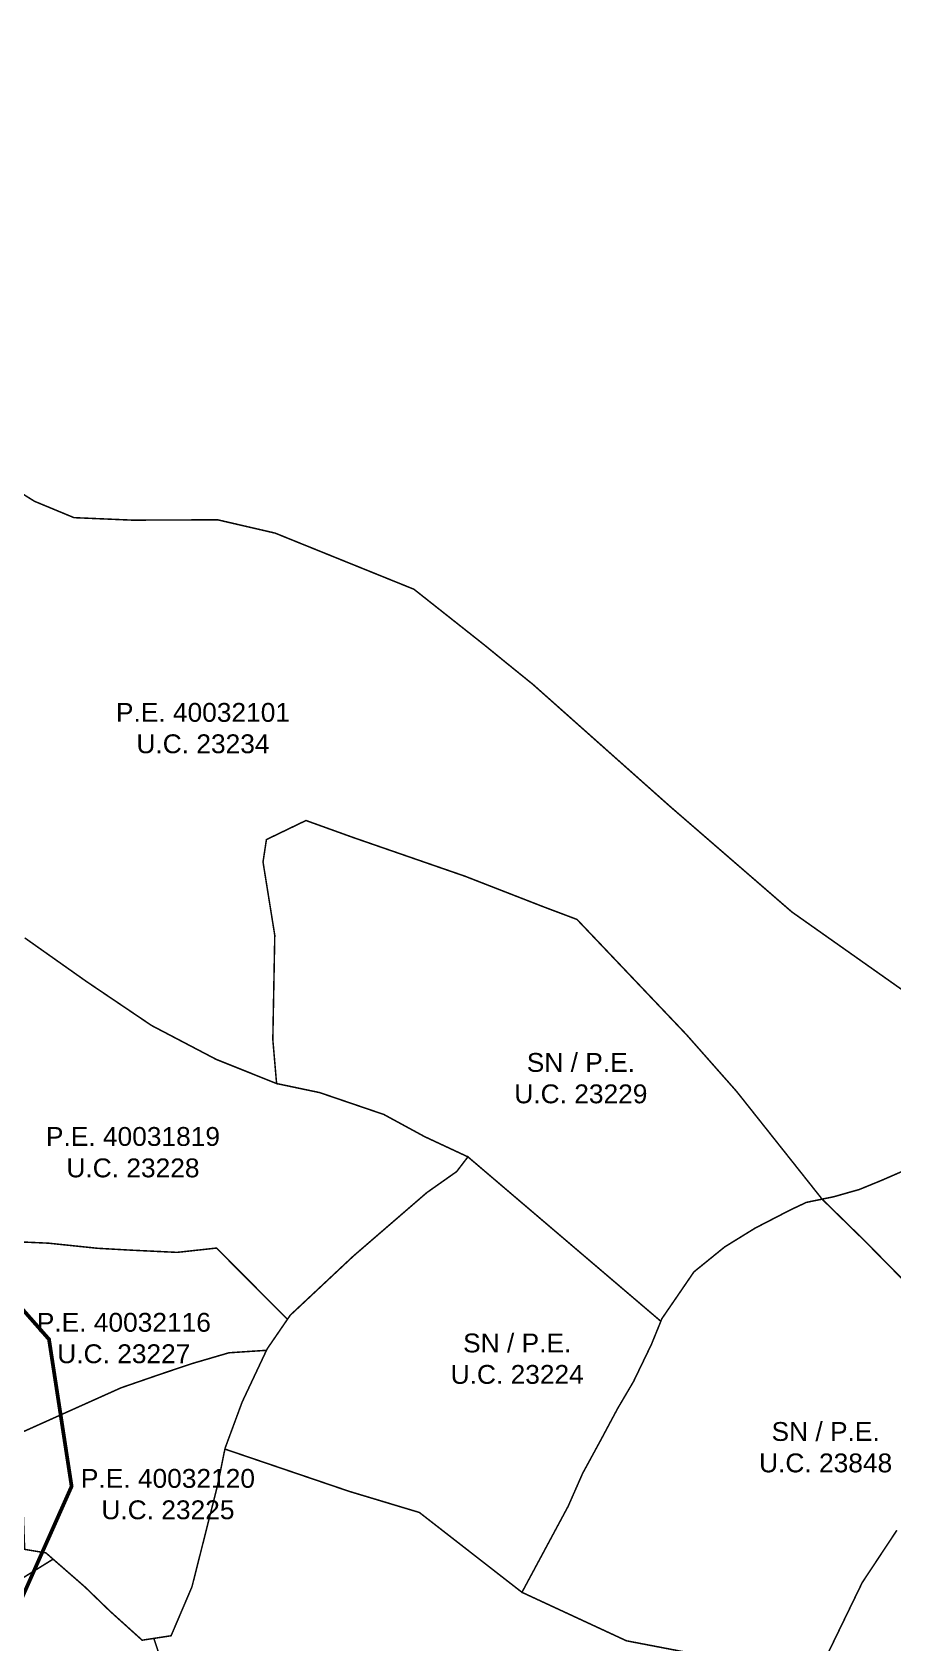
# Model space of a CAD drawing. Header units: metres. Extents: x 561401 to 594056, y 8460144 to 8508504.
# Drawn here: x 587364.3 to 587478.5, y 8499437.4 to 8499651 of the extents above; entities that cross this region are included whole.
import ezdxf

# ---------------------------------------------------------------- set-up
doc = ezdxf.new("R2010")
doc.units = ezdxf.units.M
for name, color, linetype in [('1.1. DERECHO DE VIA', 230, 'Continuous'), ('1.2. AFECTADOS BASE GRAFICA GORE', 76, 'Continuous'), ('1.2. AFECTADOS BASE GRAFICA SUNARP', 150, 'Continuous'), ('1.2. BASE GRAFICA GORE', 76, 'Continuous'), ('1.2. BASE GRAFICA SUNARP', 150, 'Continuous'), ('1.3 ETIQUETA P.E. Y U.C.', 1, 'Continuous')]:
    doc.layers.add(name, color=color, linetype=linetype)
doc.styles.add('Arial', font='arial.ttf', dxfattribs={"height": 1})

msp = doc.modelspace()

# ---------------------------------------------------------------- linework, layer by layer
at = {"layer": '1.1. DERECHO DE VIA', "color": 230, "linetype": 'Continuous', "lineweight": 40, "ltscale": 0.2, "const_width": 0.5}
msp.add_lwpolyline([(587179.59, 8499666.33), (587191.47, 8499650.25), (587204.86, 8499635.4), (587218.3, 8499620.59), (587231.74, 8499605.77), (587245.17, 8499590.96), (587258.61, 8499576.15), (587272.05, 8499561.34), (587285.49, 8499546.52), (587299.21, 8499534.98), (587314.97, 8499530.05), (587330.75, 8499517.76), (587342.7, 8499504.82), (587353.45, 8499492.43), (587366.51, 8499477.63), (587369.51, 8499458.13), (587361.49, 8499440.11), (587344.99, 8499429.29)], dxfattribs=at)
at = {"layer": '1.2. AFECTADOS BASE GRAFICA GORE', "color": 64, "linetype": 'Continuous', "lineweight": -3, "const_width": 0.2}
msp.add_lwpolyline([(587354.35, 8499432.73), (587354.31, 8499438.94), (587356.46, 8499442.12), (587359.49, 8499443.73), (587361.53, 8499445.04), (587367.05, 8499448.47), (587366.1, 8499449.3), (587363.28, 8499449.77), (587361.82, 8499450.91), (587357.82, 8499450.18), (587353.96, 8499449.09), (587349.79, 8499447.62), (587344.35, 8499446.53), (587337.51, 8499454.92), (587340.1, 8499450.14), (587341.23, 8499448.01), (587342.04, 8499445.21), (587342.13, 8499440.6), (587339.99, 8499436.68)], dxfattribs=at)
at = {"layer": '1.2. AFECTADOS BASE GRAFICA SUNARP', "color": 64, "linetype": 'Continuous', "lineweight": -3, "const_width": 0.2}
for points in [[(587360.19, 8499490.66), (587366.42, 8499490.38), (587372.96, 8499489.7), (587377.45, 8499489.45), (587383.51, 8499489.16), (587388.74, 8499489.73), (587398.15, 8499480.28), (587398.53, 8499480.83), (587406.9, 8499488.67), (587416.64, 8499497.08), (587420.61, 8499499.88), (587422.1, 8499501.83), (587416.37, 8499504.5), (587410.94, 8499507.45), (587402.43, 8499510.35), (587396.71, 8499511.55), (587388.69, 8499514.76), (587380.12, 8499519.25), (587371.47, 8499525.09), (587363.29, 8499530.87)], [(587362.68, 8499465.19), (587376.08, 8499471.2), (587381.3, 8499473), (587385.46, 8499474.4), (587390.39, 8499475.84), (587395.37, 8499476.17), (587395.46, 8499476.36), (587398.15, 8499480.28), (587388.74, 8499489.73), (587383.51, 8499489.16), (587377.45, 8499489.45), (587372.96, 8499489.7), (587366.42, 8499490.38), (587360.19, 8499490.66)]]:
    msp.add_lwpolyline(points, dxfattribs=at)
for points in [[(587362.68, 8499465.19), (587363.28, 8499449.77), (587366.1, 8499449.3), (587367.05, 8499448.47), (587371.25, 8499444.81), (587374.59, 8499441.58), (587378.87, 8499437.72), (587380.43, 8499437.96), (587382.71, 8499438.31), (587385.48, 8499444.8), (587388.86, 8499458.19), (587389.85, 8499463.07), (587389.87, 8499463.17), (587392.14, 8499469.31), (587395.37, 8499476.17), (587390.39, 8499475.84), (587385.46, 8499474.4), (587381.3, 8499473), (587376.08, 8499471.2), (587362.68, 8499465.19)], [(587354.31, 8499438.94), (587354.35, 8499432.73), (587357.55, 8499423.69), (587359.96, 8499416.11), (587363.32, 8499406.61), (587364.61, 8499402.04), (587365.88, 8499402.15), (587377.09, 8499407.25), (587384.15, 8499412.94), (587386.54, 8499415.59), (587387.71, 8499415.59), (587380.43, 8499437.96), (587378.87, 8499437.72), (587374.59, 8499441.58), (587371.25, 8499444.81), (587367.05, 8499448.47), (587361.53, 8499445.04), (587359.49, 8499443.73), (587356.46, 8499442.12), (587354.31, 8499438.94)]]:
    msp.add_lwpolyline(points, close=True, dxfattribs=at)
at = {"layer": '1.2. BASE GRAFICA GORE', "color": 64, "linetype": 'Continuous', "lineweight": -3, "const_width": 0.2}
for points in [[(587396.71, 8499511.55), (587402.43, 8499510.35), (587410.94, 8499507.45), (587416.37, 8499504.5), (587422.1, 8499501.83), (587447.7, 8499480.02), (587447.84, 8499480.37), (587449.88, 8499483.34), (587452.09, 8499486.57), (587456.17, 8499489.88), (587460.22, 8499492.38), (587464.87, 8499494.78), (587467.01, 8499495.79), (587469.1, 8499496.22), (587457.76, 8499510.5), (587451.1, 8499518.04), (587436.57, 8499533.32), (587432.11, 8499535), (587421.71, 8499539.05), (587406.86, 8499544.19), (587400.61, 8499546.44), (587395.36, 8499543.91), (587394.91, 8499540.94), (587396.47, 8499531.21), (587396.21, 8499517.38), (587396.71, 8499511.55)], [(587469.1, 8499496.22), (587474.79, 8499490.65), (587484.12, 8499481.18), (587491.76, 8499472.01), (587495.24, 8499475.01), (587501.35, 8499479.09), (587505.53, 8499481.28), (587508.85, 8499482.53), (587513.89, 8499483.66), (587517.74, 8499484.08), (587519.45, 8499484.48), (587498.13, 8499510), (587492.11, 8499506.55), (587484.05, 8499501.78), (587477.02, 8499498.72), (587474.04, 8499497.5), (587470.66, 8499496.54), (587469.1, 8499496.22)], [(587389.85, 8499463.07), (587406.35, 8499457.46), (587415.66, 8499454.66), (587429.27, 8499444.07), (587435.4, 8499455.48), (587437.33, 8499459.86), (587439.71, 8499464.23), (587441.95, 8499468.42), (587444.07, 8499472.02), (587446.45, 8499476.95), (587447.7, 8499480.02), (587422.1, 8499501.83), (587420.61, 8499499.88), (587416.64, 8499497.08), (587406.9, 8499488.67), (587398.53, 8499480.83), (587398.15, 8499480.28), (587395.46, 8499476.36), (587395.37, 8499476.17), (587392.14, 8499469.31), (587389.87, 8499463.17), (587389.85, 8499463.07)]]:
    msp.add_lwpolyline(points, close=True, dxfattribs=at)
for points in [[(587484.12, 8499481.18), (587474.79, 8499490.65), (587469.1, 8499496.22), (587467.01, 8499495.79), (587464.87, 8499494.78), (587460.22, 8499492.38), (587456.17, 8499489.88), (587452.09, 8499486.57), (587449.88, 8499483.34), (587447.84, 8499480.37), (587447.7, 8499480.02), (587446.45, 8499476.95), (587444.07, 8499472.02), (587441.95, 8499468.42), (587439.71, 8499464.23), (587437.33, 8499459.86), (587435.4, 8499455.48), (587429.27, 8499444.07), (587429.27, 8499444.07), (587443.14, 8499437.64), (587452.34, 8499435.88)], [(587469.71, 8499435.64), (587474.43, 8499445.37), (587479.02, 8499452.3)]]:
    msp.add_lwpolyline(points, dxfattribs=at)
at = {"layer": '1.2. BASE GRAFICA SUNARP', "color": 64, "linetype": 'Continuous', "lineweight": -3, "const_width": 0.2}
for points in [[(587482.55, 8499521.99), (587465.1, 8499534.3), (587448.85, 8499548.37), (587430.74, 8499564.48), (587426.86, 8499567.62), (587424.3, 8499569.71), (587414.94, 8499577.11), (587396.51, 8499584.56), (587388.9, 8499586.32), (587377.53, 8499586.28), (587369.82, 8499586.61), (587364.58, 8499588.78), (587359.72, 8499591.83)], [(587363.29, 8499530.87), (587371.47, 8499525.09), (587380.12, 8499519.25), (587388.69, 8499514.76), (587396.71, 8499511.55), (587396.21, 8499517.38), (587396.47, 8499531.21), (587394.91, 8499540.94), (587395.36, 8499543.91), (587400.61, 8499546.44), (587406.86, 8499544.19), (587421.71, 8499539.05), (587432.11, 8499535), (587436.57, 8499533.32), (587451.1, 8499518.04), (587457.76, 8499510.5), (587469.1, 8499496.22), (587470.66, 8499496.54), (587474.04, 8499497.5), (587477.02, 8499498.72), (587484.05, 8499501.78)], [(587452.34, 8499435.88), (587443.14, 8499437.64), (587429.27, 8499444.07), (587415.66, 8499454.66), (587406.35, 8499457.46), (587389.85, 8499463.07), (587388.86, 8499458.19), (587385.48, 8499444.8), (587382.71, 8499438.31), (587380.43, 8499437.96), (587380.43, 8499437.96), (587387.71, 8499415.59)]]:
    msp.add_lwpolyline(points, dxfattribs=at)

# ---------------------------------------------------------------- texts
at = {"layer": '1.3 ETIQUETA P.E. Y U.C.', "color": 1, "char_height": 2.5, "attachment_point": 5, "style": 'Arial'}
for s, insert in [('P.E. 40032101\\PU.C. 23234', (587386.94, 8499558.68)), ('SN / P.E.\\PU.C. 23229', (587437.09, 8499512.25)), ('P.E. 40031819\\PU.C. 23228', (587377.65, 8499502.43)), ('P.E. 40032116\\PU.C. 23227', (587376.44, 8499477.78)), ('SN / P.E.\\PU.C. 23224', (587428.64, 8499475.04)), ('SN / P.E.\\PU.C. 23848', (587469.57, 8499463.3)), ('P.E. 40032120\\PU.C. 23225', (587382.29, 8499457.08))]:
    msp.add_mtext(s, dxfattribs=dict(at, insert=insert))

doc.saveas('drawing.dxf')
